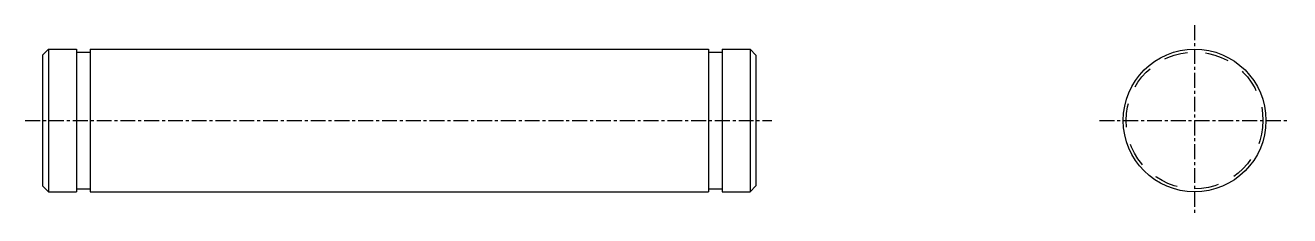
# Model space of a CAD drawing. Extents: x 38 to 157, y 57 to 196.
# Drawn here: x 50.3 to 156.6, y 179.6 to 195.6 of the extents above; entities outside this region: 2.
import ezdxf

# ---------------------------------------------------------------- set-up
doc = ezdxf.new("R2010")
doc.units = 0
doc.linetypes.add('CENTER', pattern=[2, 1.25, -0.25, 0.25, -0.25])
doc.linetypes.add('DASHED', pattern=[3.5, 2, -1.5])
doc.layers.get('0').update_dxf_attribs({"linetype": 'CONTINUOUS'})
doc.layers.add('CENTER', color=1, linetype='CENTER')

msp = doc.modelspace()

# ---------------------------------------------------------------- linework, layer by layer
at = {"color": 7, "linetype": 'CONTINUOUS'}
for p, q in [((52.21, 193.56), (51.71, 193.06)), ((52.21, 193.56), (52.21, 181.56)), ((52.21, 193.56), (54.56, 193.56)), ((54.56, 193.56), (54.56, 181.56)), ((55.71, 193.56), (107.71, 193.56)), ((55.71, 193.56), (55.71, 181.56)), ((107.71, 193.56), (107.71, 181.56)), ((108.86, 193.56), (108.86, 181.56)), ((108.86, 193.56), (111.21, 193.56)), ((111.21, 193.56), (111.21, 181.56)), ((111.21, 193.56), (111.71, 193.06)), ((51.71, 193.06), (51.71, 182.06)), ((54.56, 193.31), (55.71, 193.31)), ((107.71, 193.31), (108.86, 193.31)), ((111.71, 193.06), (111.71, 182.06)), ((51.71, 182.06), (52.21, 181.56)), ((111.21, 181.56), (111.71, 182.06)), ((52.21, 181.56), (54.56, 181.56)), ((54.56, 181.81), (55.71, 181.81)), ((55.71, 181.56), (107.71, 181.56)), ((107.71, 181.81), (108.86, 181.81)), ((108.86, 181.56), (111.21, 181.56))]:
    msp.add_line(p, q, dxfattribs=at)
for p, q in [((111.71, 190.31), (111.71, 190.31)), ((111.71, 187.56), (111.71, 187.56))]:
    msp.add_line(p, q)
msp.add_circle((148.6, 187.56), 6, dxfattribs=at)
at = {"color": 3, "linetype": 'DASHED'}
msp.add_circle((148.6, 187.56), 5.75, dxfattribs=at)
at = {"layer": 'CENTER', "color": 1, "linetype": 'CENTER'}
for p, q in [((148.6, 195.56), (148.6, 179.56)), ((50.26, 187.56), (113.03, 187.56)), ((140.6, 187.56), (156.6, 187.56))]:
    msp.add_line(p, q, dxfattribs=at)

# ---------------------------------------------------------------- texts
for s, p in [('SFRR 12-60-B4-R4', (37.69, 87.38)), ('SFRR12', (37.69, 57.38))]:
    msp.add_text(s, height=8).set_placement(p)

doc.saveas('drawing.dxf')
